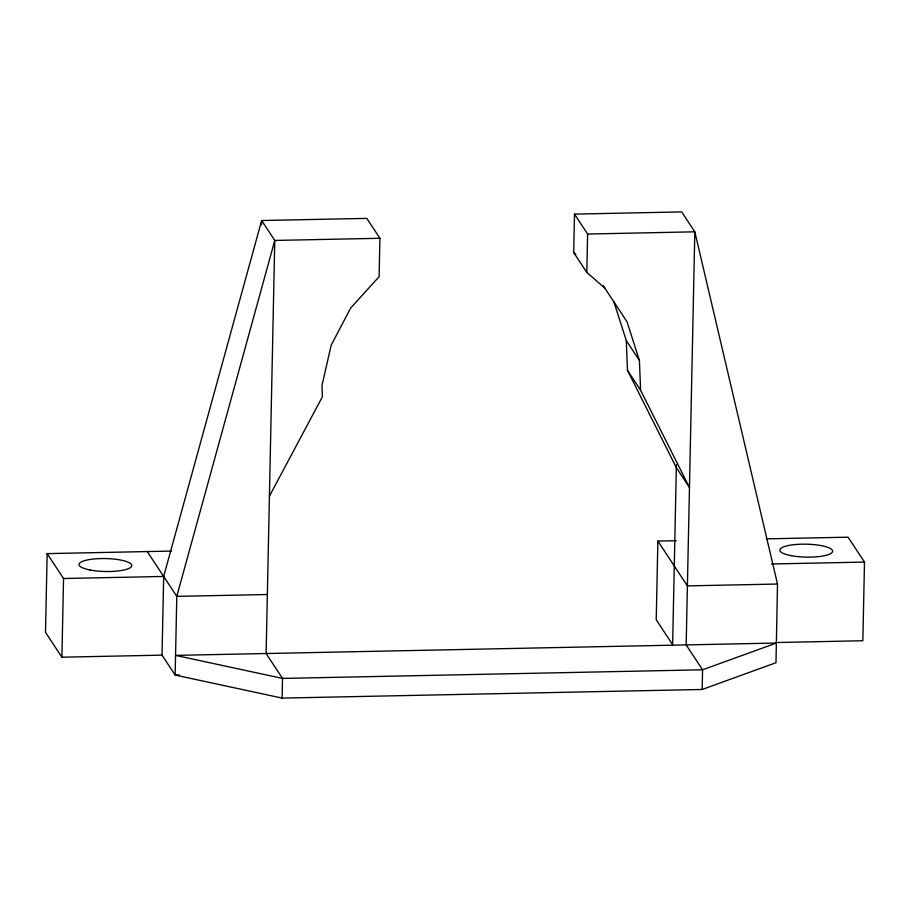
<?xml version="1.0" encoding="UTF-8"?>
<svg xmlns="http://www.w3.org/2000/svg" width="910" height="910" viewBox="0 0 910 910"><rect width="100%" height="100%" fill="white"/><g stroke="black" fill="none" stroke-linecap="round" stroke-linejoin="round"><path stroke-width="1.36" d="M604.74 287.992L586.825 272.443L573.698 252.525L574.506 214.112L681.692 211.905L694.819 231.822L777.504 584.038L775.98 662.719L702.156 689.473L282.111 698.095L175.152 675.061L162.025 655.143L163.675 576.462L261.648 220.527L366.798 218.377L379.914 238.283L379.117 276.708L350.703 307.989L331.206 345.106L321.958 385.522L322.402 396.76L269.417 496.166M171.319 551.073L47.149 553.621L45.5 632.302L61.903 657.191L162.025 655.143M61.903 657.191L63.552 578.51L47.149 553.621M261.557 224.793L261.614 221.949M282.111 698.095L282.521 678.416L266.118 653.528L274.774 240.445L261.648 220.527M586.825 272.443L587.621 234.029L574.506 214.112M676.176 540.711L657.873 541.086L656.224 619.767L672.627 644.655L676.392 464.783M702.156 689.473L702.565 669.794L686.163 644.906L694.819 231.822L587.621 234.029M766.311 538.856L848.097 537.184L864.5 562.073L862.851 640.754L775.525 642.551M379.914 238.283L274.774 240.445L176.79 596.368L175.152 675.061L179.395 674.97M63.552 578.51L163.675 576.462M771.43 563.984L864.5 562.073M267.358 594.514L176.79 596.368L147.272 551.562M777.504 584.038L687.403 585.892L657.873 541.086M573.698 252.525L575.803 254.356M603.193 285.649L627.035 321.81L639.423 360.519L640.594 390.231L689.462 487.544L676.335 467.626L627.468 370.325L626.296 340.613L613.92 301.892M626.296 340.613L639.423 360.519M627.468 370.325L640.594 390.231M776.355 643.052L702.565 669.794L282.521 678.416L175.562 655.382L776.355 643.052M90.022 569.99A26.379 6.472 1.2 0 0 131.654 566.202A26.379 6.472 1.2 0 0 94.549 558.922A26.379 6.472 1.2 0 0 90.022 569.99M790.847 555.612A26.379 6.472 1.2 0 0 832.491 551.813A26.379 6.472 1.2 0 0 795.385 544.544A26.379 6.472 1.2 0 0 790.847 555.612"/></g></svg>
